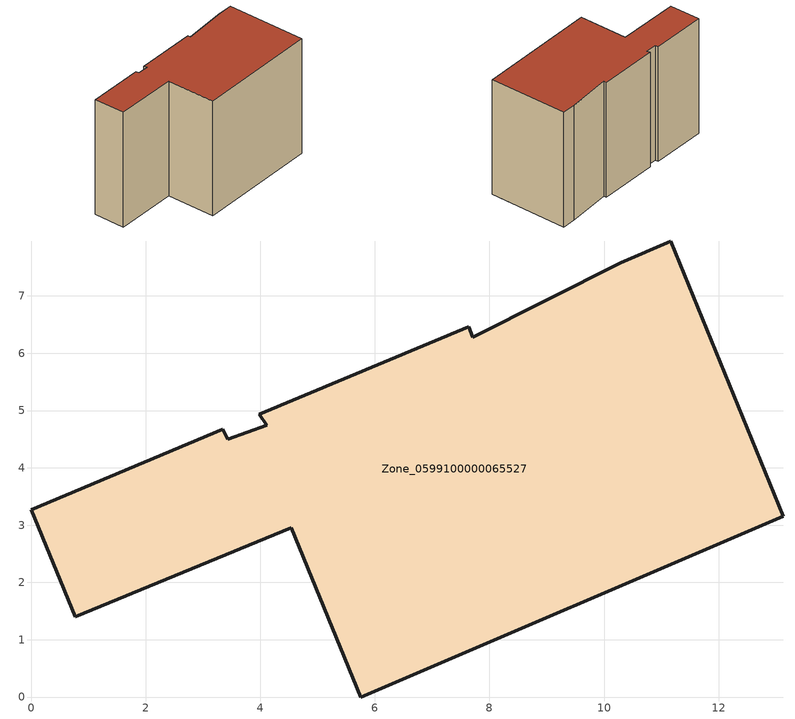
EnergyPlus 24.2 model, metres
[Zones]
Zone_0599100000065527
 floor ground (C_G): 4.12,4.75 3.98,4.94 7.63,6.46 7.71,6.28 10.29,7.58 11.16,7.96 13.13,3.16 5.75,0 4.54,2.95 0.77,1.4 0,3.27 3.34,4.67 3.43,4.5 z0
 wall outside (C_F): 13.13,3.16 11.16,7.96 10.29,7.58 7.71,6.28 7.63,6.46 3.98,4.94 4.12,4.75 3.43,4.5 3.34,4.67 0,3.27 0.77,1.4 4.54,2.95 5.75,0 13.13,3.16 z0:7.76
 roof outside (C_R): 4.12,4.75 3.43,4.5 3.34,4.67 0,3.27 0.77,1.4 4.54,2.95 5.75,0 13.13,3.16 11.16,7.96 10.29,7.58 7.71,6.28 7.63,6.46 3.98,4.94 z7.76
[BUILDING]
Pand.0599100000065527: North Axis=0; Terrain=City; Loads Convergence Tolerance Value=0.04; Temperature Convergence Tolerance Value=0.4; Solar Distribution=FullExterior; Maximum Number of Warmup Days=25; Minimum Number of Warmup Days=1
[Site:Location]
Rotterdam.The.Hague.AP_ZH_NLD Design_Conditions: Latitude=51.96; Longitude=4.45; Time Zone=1; Elevation=-4.5
[SITE:GROUNDTEMPERATURE:BUILDINGSURFACE]
18, 18, 18, 18, 18, 18, 18, 18, 18, 18, 18, 18
[MATERIAL] Thermal Absorptance=0.9; Solar Absorptance=0.7; Visible Absorptance=0.7
Name | Roughness | Thickness | Conductivity | Density | Specific Heat
G.TI.1946 | MediumSmooth | 0.15 | 1 | 540 | 1210
F.TI.1946 | Rough | 0.3 | 0.857143 | 1920 | 840
R.TI.1946 | MediumRough | 0.2 | 0.1 | 1500 | 1000
[CONSTRUCTION]
C_G: G.TI.1946
C_F: F.TI.1946
C_R: R.TI.1946
[ZONE]
Zone_0599100000065527: Type=1; Multiplier=1; Ceiling Height=Autocalculate; Volume=Autocalculate; Floor Area=autocalculate; Part of Total Floor Area=Yes
[ZONEINFILTRATION:DESIGNFLOWRATE]
Infil_Zone_0599100000065527: Zone or ZoneList or Space or SpaceList=Zone_0599100000065527; Schedule=AlwaysOn; Design Flow Rate Calculation Method=Flow/Area; Flow Rate per Floor Area=0.003; Constant Term Coefficient=1; Temperature Term Coefficient=0; Velocity Term Coefficient=0; Velocity Squared Term Coefficient=0
[HVACTEMPLATE:ZONE:IDEALLOADSAIRSYSTEM]
Zone_0599100000065527: Maximum Heating Supply Air Temperature=50; Minimum Cooling Supply Air Temperature=13; Maximum Heating Supply Air Humidity Ratio=0.0156; Minimum Cooling Supply Air Humidity Ratio=0.0077; Heating Limit=NoLimit; Cooling Limit=NoLimit; Dehumidification Control Type=ConstantSensibleHeatRatio; Cooling Sensible Heat Ratio=0.7; Dehumidification Setpoint=60; Humidification Control Type=None; Humidification Setpoint=30; Outdoor Air Method=None; Outdoor Air Flow Rate per Person=0.00944; Outdoor Air Flow Rate per Zone Floor Area=0; Outdoor Air Flow Rate per Zone=0; Demand Controlled Ventilation Type=None; Outdoor Air Economizer Type=NoEconomizer; Heat Recovery Type=None; Sensible Heat Recovery Effectiveness=0.7; Latent Heat Recovery Effectiveness=0.65
[ZONECONTROL:THERMOSTAT]
ThermostatControl_Zone_0599100000065527: Zone or ZoneList=Zone_0599100000065527; Control Type Schedule=DualSetpointControlType; Control 1=Thermostat_Zone_0599100000065527; Temperature Difference Between Cutout And Setpoint=0
[THERMOSTATSETPOINT:DUALSETPOINT]
Thermostat_Zone_0599100000065527: Heating Setpoint Temperature Schedule=HeatingSetpoint_Zone_0599100000065527; Cooling Setpoint Temperature Schedule=CoolingSetpoint_Zone_0599100000065527
[SCHEDULE:COMPACT]
HeatingSetpoint_Zone_0599100000065527: Through: 12/31, For: AllDays, Until: 24:00, 21
CoolingSetpoint_Zone_0599100000065527: Through: 12/31, For: AllDays, Until: 24:00, 24
DualSetpointControlType: Through: 12/31, For: AllDays, Until: 24:00, 4
AlwaysOn: Through: 12/31, For: AllDays, Until: 24:00, 1
